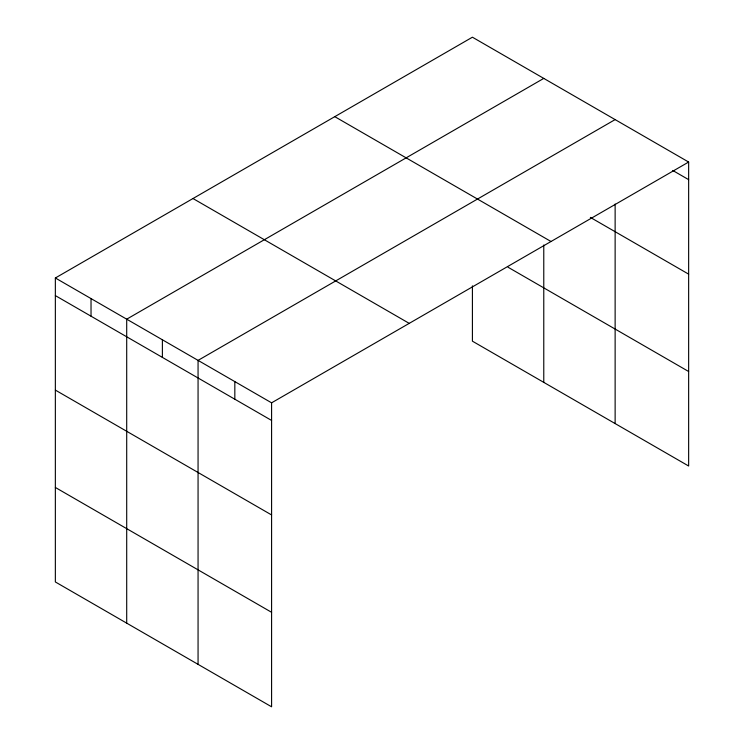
<?xml version="1.0" encoding="UTF-8"?>
<svg xmlns="http://www.w3.org/2000/svg" width="744" height="744" viewBox="0 0 744 744"><rect width="100%" height="100%" fill="white"/><g stroke="black" fill="none" stroke-linecap="round" stroke-linejoin="round"><path stroke-width="1.12" d="M55.354 277.986L271.588 402.829L271.588 706.8L55.354 581.957L55.354 277.986L472.412 37.2L688.646 162.043L688.646 466.014L472.412 341.171L472.412 285.854M543.771 78.399L126.703 319.185L126.703 623.156M615.13 119.598L198.062 360.384L198.062 664.355M271.588 402.829L688.646 162.043M672.753 170.469L688.646 179.648M590.355 217.397L688.646 274.145M334.781 116.659L551.016 241.502M508.096 267.263L688.646 371.507M192.984 198.527L409.219 323.37M55.354 295.601L271.588 420.434M55.354 390.098L271.588 514.941M55.354 487.459L271.588 612.303M615.13 204.042L615.13 423.559M543.771 244.981L543.771 382.37M234.825 381.607L234.825 399.212M162.387 339.785L162.387 357.39M91.028 298.586L91.028 316.191"/></g></svg>
